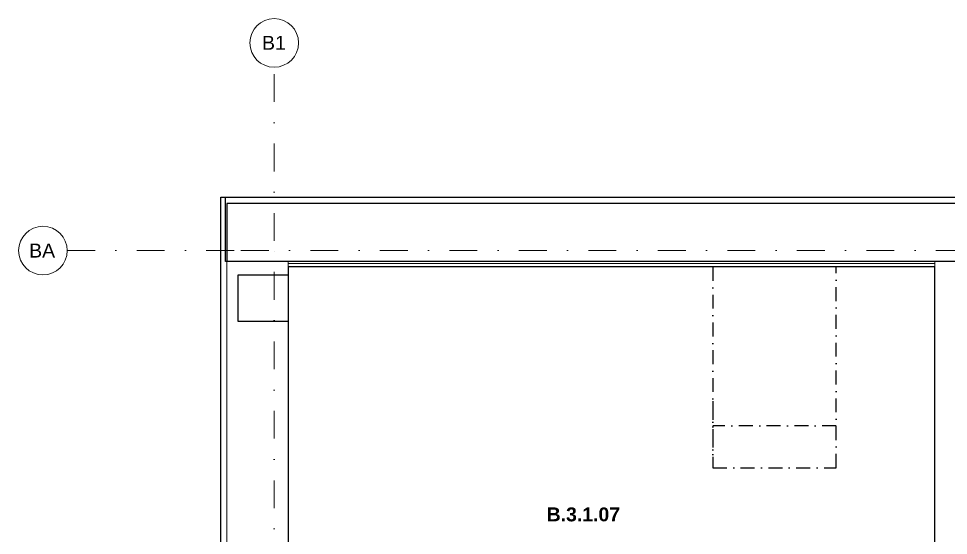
# Model space of a CAD drawing. Header units: millimetres. Extents: x -8397 to 42027, y -1655 to 57416.
# Drawn here: x -8319 to -1628, y 53552 to 57273 of the extents above; entities that cross this region are included whole.
import ezdxf

# ---------------------------------------------------------------- set-up
doc = ezdxf.new("R2010")
doc.units = ezdxf.units.MM
doc.linetypes.add('HA_DashDot_10mm-S3mm', pattern=[500, 200, -150, 0, -150])
doc.linetypes.add('HA_DashDot_4mm-S1mm', pattern=[200, 100, -50, 0, -50])
for name, color, linetype, lineweight in [('A-AREA-____-IDEN', 9, 'Continuous', 9), ('A-FLOR-____-MCUT', 9, 'Continuous', 25), ('A-FLOR-____-OTLN', 9, 'Continuous', 9), ('A-FLOR-____-OVHD', 9, 'HA_DashDot_4mm-S1mm', 25), ('A-ROOF-____-MCUT', 9, 'Continuous', 25), ('A-WALL-____-MCUT', 9, 'Continuous', 25), ('I-WALL-____-MCUT', 9, 'Continuous', 25), ('S-GRID-____-IDEN', 9, 'Continuous', 9), ('S-GRID-____-OTLN', 9, 'Continuous', 5)]:
    doc.layers.add(name, color=color, linetype=linetype, lineweight=lineweight)
doc.styles.add('Arial', font='arial.ttf', dxfattribs={"height": 100})
doc.styles.add('Arial_B', font='arialbd.ttf', dxfattribs={"height": 100})

# ---------------------------------------------------------------- blocks, each defined once
blk = doc.blocks.new('VĚNEC OSA B1 - VĚNEC OSA B1-2159149-DPS_B - 3NP')
at = {"layer": 'A-FLOR-____-MCUT'}
for p, q in [((-6739.3, 55093.1), (-6739.3, 55427.7)), ((-6739.3, 55427.7), (-6379.3, 55427.7)), ((-6379.3, 55427.7), (-6379.3, 55093.1)), ((-6379.3, 55093.1), (-6739.3, 55093.1))]:
    blk.add_line(p, q, dxfattribs=at)
blk = doc.blocks.new('Grid - Radius 3_5mm-353793-DPS_B - 3NP')
at = {"layer": 'S-GRID-____-IDEN'}
blk.add_circle((0, 0), 3.5, dxfattribs=at)

msp = doc.modelspace()

# ---------------------------------------------------------------- linework, layer by layer
at = {"layer": 'A-FLOR-____-OVHD'}
for p, q in [((-3323, 55485.3), (-3323, 54039)), ((-2435.6, 54039), (-2435.6, 55485.3)), ((-3323, 54518.3), (-3323, 54039)), ((-2435.6, 54039), (-2435.6, 54518.3)), ((-2435.6, 54341.3), (-3323, 54341.3)), ((-3323, 54039), (-2435.6, 54039))]:
    msp.add_line(p, q, dxfattribs=at)
at = {"layer": 'A-ROOF-____-MCUT'}
for p, q in [((-6829.3, 55525.3), (-6829.3, 55987.7)), ((-6829.3, 55987.7), (-698.1, 55987.7)), ((-698.1, 55525.3), (-6829.3, 55525.3))]:
    msp.add_line(p, q, dxfattribs=at)
at = {"layer": 'A-WALL-____-MCUT'}
for p, q in [((-6864.3, 53387.7), (-6864.3, 55987.7)), ((-6864.3, 55987.7), (-6829.3, 55987.7)), ((-6819.3, 55942.7), (-6819.3, 55525.3)), ((-754.3, 55942.7), (-6819.3, 55942.7)), ((-1724.3, 55485.2), (-6379.3, 55485.2)), ((-6379.3, 55485.2), (-6379.3, 53387.7))]:
    msp.add_line(p, q, dxfattribs=at)
at = {"layer": 'A-WALL-____-MCUT', "lineweight": 9}
for p, q in [((-6819.3, 55525.3), (-6819.3, 53387.7)), ((-6379.3, 55525.3), (-6379.3, 55485.2)), ((-6379.3, 55510.2), (-1724.3, 55510.2)), ((-1724.3, 55485.2), (-1724.3, 55525.3))]:
    msp.add_line(p, q, dxfattribs=at)
at = {"layer": 'I-WALL-____-MCUT'}
msp.add_line((-1724.3, 52227.7), (-1724.3, 55485.2), dxfattribs=at)
at = {"layer": 'S-GRID-____-OTLN', "linetype": 'HA_DashDot_10mm-S3mm', "lineweight": 9}
for p, q in [((-6479.3, 55672.9), (-6479.3, 56922.9)), ((-6479.3, 37745.7), (-6479.3, 55672.9)), ((-7968.5, 55602.7), (-6718.5, 55602.7)), ((-6718.5, 55602.7), (21372.5, 55602.7))]:
    msp.add_line(p, q, dxfattribs=at)

# ---------------------------------------------------------------- block references
at = {"layer": 'A-FLOR-____-OTLN'}
msp.add_blockref('VĚNEC OSA B1 - VĚNEC OSA B1-2159149-DPS_B - 3NP', (0, 0), dxfattribs=at)
at = {"layer": 'S-GRID-____-IDEN', "xscale": 49.99999999999998, "yscale": 49.99999999999998, "zscale": 49.99999999999998}
msp.add_blockref('Grid - Radius 3_5mm-353793-DPS_B - 3NP', (-6479.3, 57097.9), dxfattribs=at)
at = {"layer": 'S-GRID-____-IDEN', "xscale": 49.99999999999998, "yscale": 49.99999999999998, "zscale": 49.99999999999998, "rotation": 269.9999999999996}
msp.add_blockref('Grid - Radius 3_5mm-353793-DPS_B - 3NP', (-8143.5, 55602.7), dxfattribs=at)

# ---------------------------------------------------------------- texts
at = {"layer": 'A-AREA-____-IDEN', "lineweight": 5, "insert": (-4518.7, 53753.8), "char_height": 100, "width": 653.375, "attachment_point": 1, "style": 'Arial_B'}
msp.add_mtext('B.3.1.07', dxfattribs=at)
at = {"layer": 'S-GRID-____-IDEN', "lineweight": 5, "char_height": 100, "attachment_point": 1, "style": 'Arial'}
for s, insert, width in [('B1', (-6566.7, 57148.6), 212.447), ('BA', (-8242.3, 55652.8), 232.489)]:
    msp.add_mtext(s, dxfattribs=dict(at, insert=insert, width=width))

doc.saveas('drawing.dxf')
